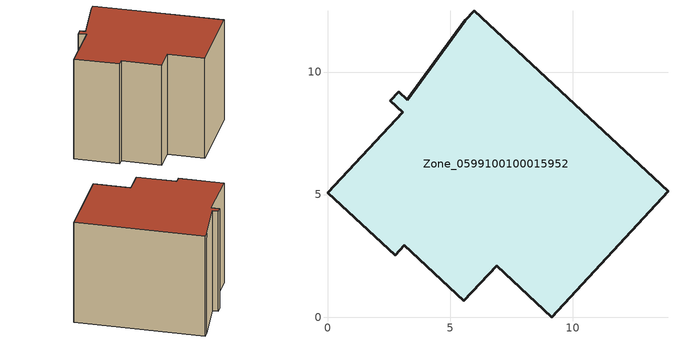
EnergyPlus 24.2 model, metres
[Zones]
Zone_0599100100015952
 floor ground (C_G): 3.13,2.93 2.75,2.53 0,5.08 3.07,8.37 2.57,8.84 2.9,9.2 3.25,8.87 5.63,12.12 5.98,12.5 13.89,5.13 9.15,0 6.9,2.1 5.56,0.66 z0
 wall outside (C_F): 2.75,2.53 3.13,2.93 5.56,0.66 6.9,2.1 9.15,0 13.89,5.13 5.98,12.5 5.63,12.12 3.25,8.87 2.9,9.2 2.57,8.84 3.07,8.37 0,5.08 2.75,2.53 z0:8.95
 roof outside (C_R): 2.9,9.2 2.57,8.84 3.07,8.37 0,5.08 2.75,2.53 3.13,2.93 5.56,0.66 6.9,2.1 9.15,0 13.89,5.13 5.98,12.5 5.63,12.12 3.25,8.87 z8.95
[BUILDING]
Pand.0599100100015952: North Axis=0; Terrain=City; Loads Convergence Tolerance Value=0.04; Temperature Convergence Tolerance Value=0.4; Solar Distribution=FullExterior; Maximum Number of Warmup Days=25; Minimum Number of Warmup Days=1
[Site:Location]
Rotterdam.The.Hague.AP_ZH_NLD Design_Conditions: Latitude=51.96; Longitude=4.45; Time Zone=1; Elevation=-4.5
[SITE:GROUNDTEMPERATURE:BUILDINGSURFACE]
18, 18, 18, 18, 18, 18, 18, 18, 18, 18, 18, 18
[MATERIAL] Thermal Absorptance=0.9; Solar Absorptance=0.7; Visible Absorptance=0.7
Name | Roughness | Thickness | Conductivity | Density | Specific Heat
G.D.2015-2018 | MediumSmooth | 0.15 | 0.0428571 | 540 | 1210
F.D.2015-2018 | Rough | 0.3 | 0.0666667 | 1920 | 840
R.D.2015-2018 | MediumRough | 0.2 | 0.0333333 | 1500 | 1000
[CONSTRUCTION]
C_G: G.D.2015-2018
C_F: F.D.2015-2018
C_R: R.D.2015-2018
[ZONE]
Zone_0599100100015952: Type=1; Multiplier=1; Ceiling Height=Autocalculate; Volume=Autocalculate; Floor Area=autocalculate; Part of Total Floor Area=Yes
[ZONEINFILTRATION:DESIGNFLOWRATE]
Infil_Zone_0599100100015952: Zone or ZoneList or Space or SpaceList=Zone_0599100100015952; Schedule=AlwaysOn; Design Flow Rate Calculation Method=Flow/Area; Flow Rate per Floor Area=0.0021; Constant Term Coefficient=1; Temperature Term Coefficient=0; Velocity Term Coefficient=0; Velocity Squared Term Coefficient=0
[HVACTEMPLATE:ZONE:IDEALLOADSAIRSYSTEM]
Zone_0599100100015952: Maximum Heating Supply Air Temperature=50; Minimum Cooling Supply Air Temperature=13; Maximum Heating Supply Air Humidity Ratio=0.0156; Minimum Cooling Supply Air Humidity Ratio=0.0077; Heating Limit=NoLimit; Cooling Limit=NoLimit; Dehumidification Control Type=ConstantSensibleHeatRatio; Cooling Sensible Heat Ratio=0.7; Dehumidification Setpoint=60; Humidification Control Type=None; Humidification Setpoint=30; Outdoor Air Method=None; Outdoor Air Flow Rate per Person=0.00944; Outdoor Air Flow Rate per Zone Floor Area=0; Outdoor Air Flow Rate per Zone=0; Demand Controlled Ventilation Type=None; Outdoor Air Economizer Type=NoEconomizer; Heat Recovery Type=None; Sensible Heat Recovery Effectiveness=0.7; Latent Heat Recovery Effectiveness=0.65
[ZONECONTROL:THERMOSTAT]
ThermostatControl_Zone_0599100100015952: Zone or ZoneList=Zone_0599100100015952; Control Type Schedule=DualSetpointControlType; Control 1=Thermostat_Zone_0599100100015952; Temperature Difference Between Cutout And Setpoint=0
[THERMOSTATSETPOINT:DUALSETPOINT]
Thermostat_Zone_0599100100015952: Heating Setpoint Temperature Schedule=HeatingSetpoint_Zone_0599100100015952; Cooling Setpoint Temperature Schedule=CoolingSetpoint_Zone_0599100100015952
[SCHEDULE:COMPACT]
HeatingSetpoint_Zone_0599100100015952: Through: 12/31, For: AllDays, Until: 24:00, 21
CoolingSetpoint_Zone_0599100100015952: Through: 12/31, For: AllDays, Until: 24:00, 24
DualSetpointControlType: Through: 12/31, For: AllDays, Until: 24:00, 4
AlwaysOn: Through: 12/31, For: AllDays, Until: 24:00, 1
